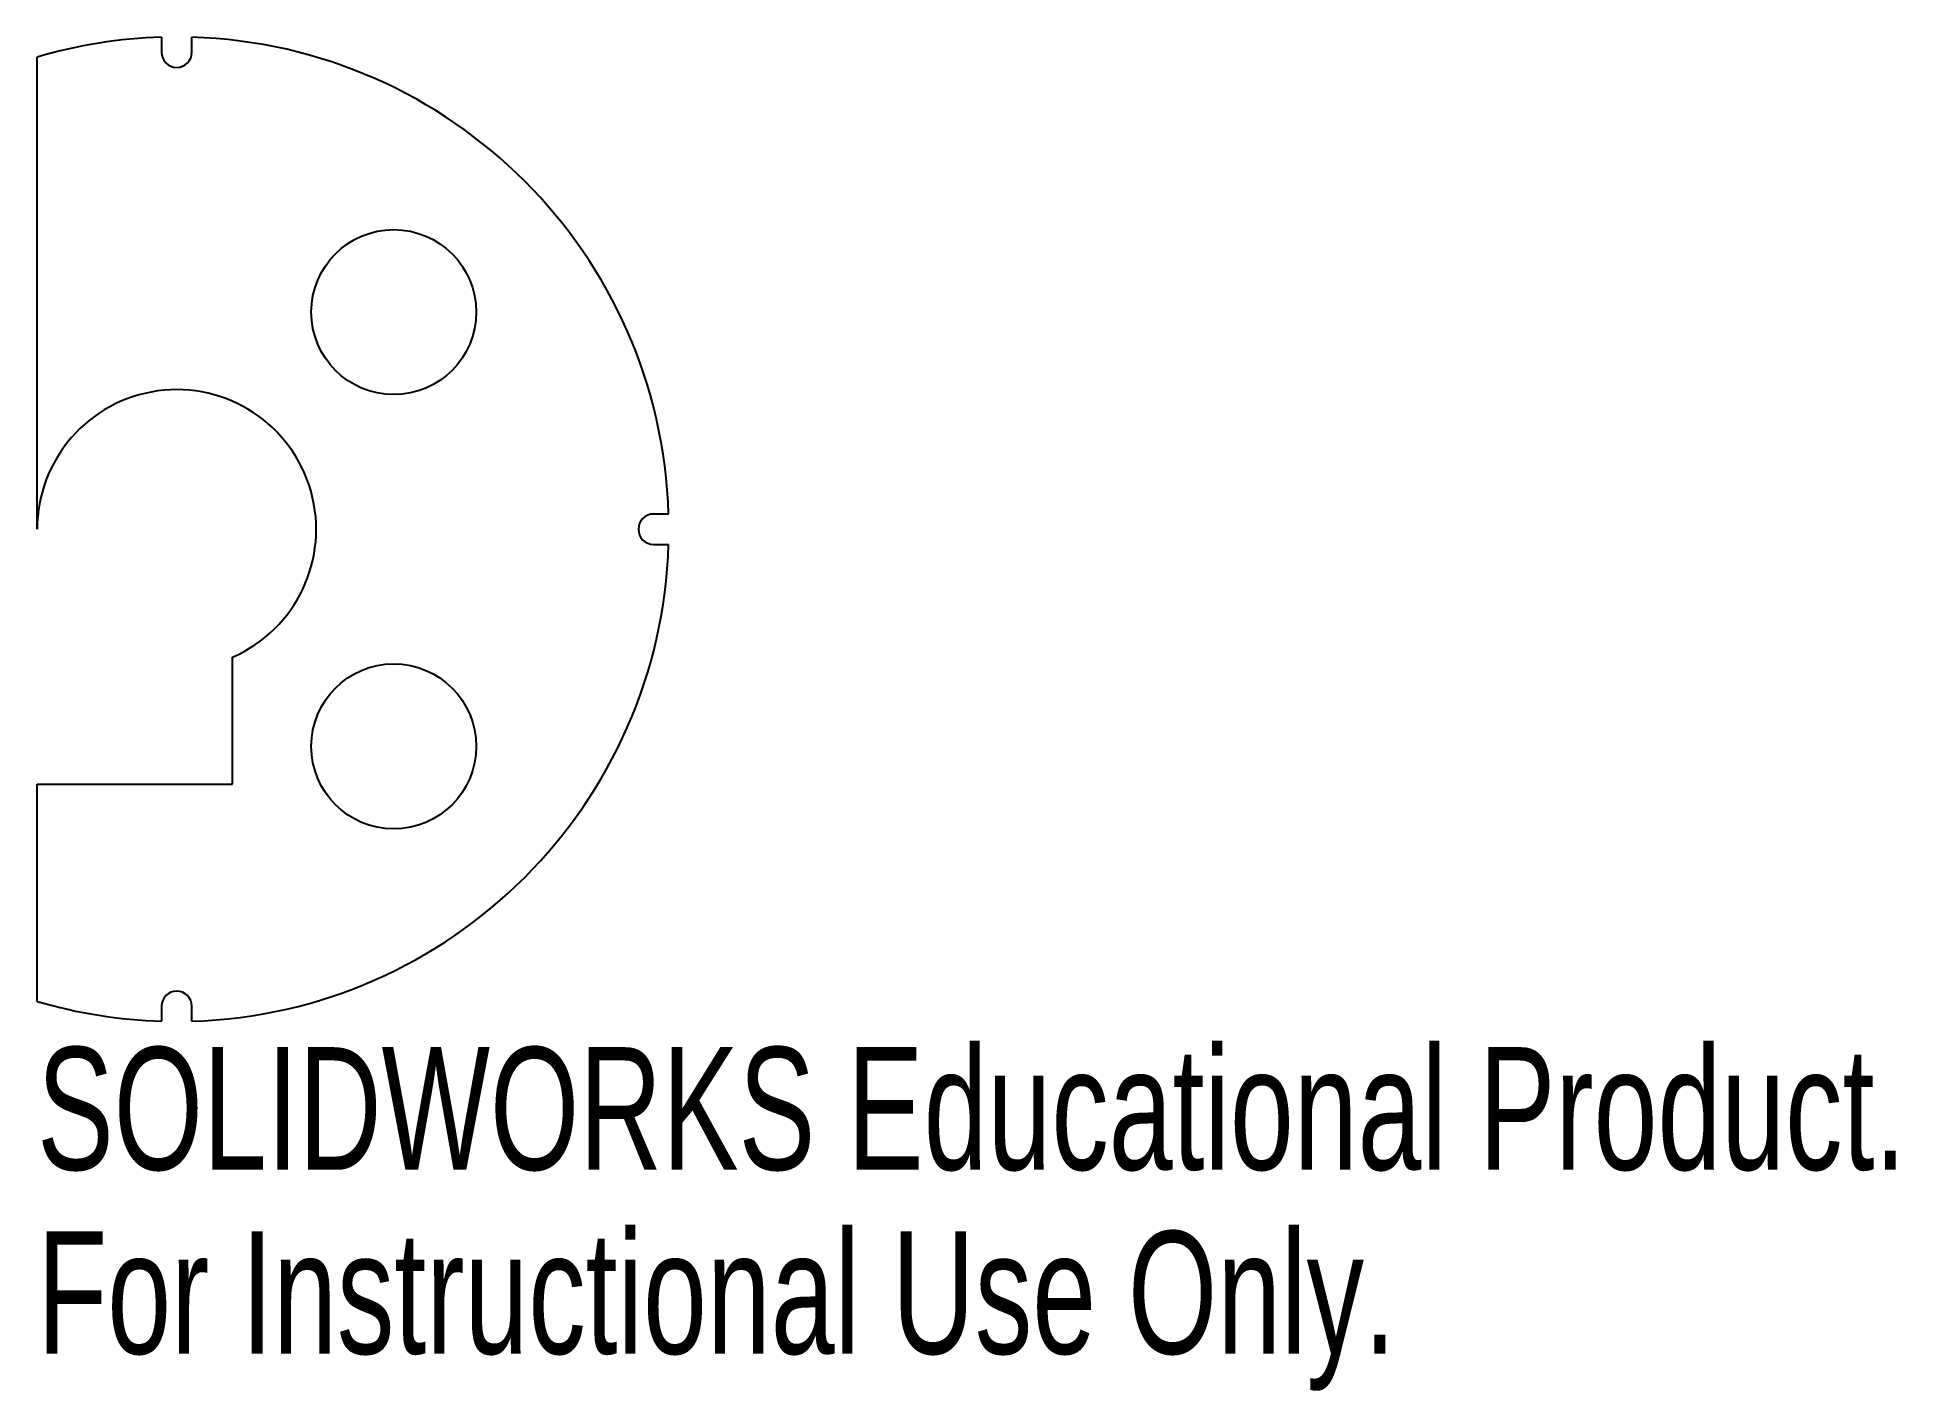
# Model space of a CAD drawing. Header units: millimetres. Extents: x -5.5 to 67.8, y -34 to 19.4.
import ezdxf

# ---------------------------------------------------------------- set-up
doc = ezdxf.new("R2010")
doc.units = ezdxf.units.MM
doc.styles.add('SLDTEXTSTYLE0', font='TXT', dxfattribs={"width": 0.7})

msp = doc.modelspace()

# ---------------------------------------------------------------- linework, layer by layer
at = {"color": 7, "linetype": 'Continuous', "lineweight": 25}
for p, q in [((-0.6, 19.391), (-0.6, 18.8)), ((0.6, 18.8), (0.6, 19.391)), ((-5.5, 0), (-5.5, 18.604)), ((19.391, 0.6), (18.8, 0.6)), ((18.8, -0.6), (19.391, -0.6)), ((2.2, -10.041), (2.2, -5.041)), ((-5.5, -18.604), (-5.5, -10.041)), ((-5.5, -10.041), (2.2, -10.041)), ((-0.6, -18.8), (-0.6, -19.391)), ((0.6, -19.391), (0.6, -18.8))]:
    msp.add_line(p, q, dxfattribs=at)
for centre in [(8.556, 8.556), (8.556, -8.556)]:
    msp.add_circle(centre, 3.25, dxfattribs=at)
for centre, radius, start, end in [((0, 0), 19.4, 91.77232, 106.46952), ((0, 0), 19.4, 1.77232, 88.22768), ((0, 18.8), 0.6, 180, 0), ((0, 0), 5.5, 293.57818, 180), ((18.8, 0), 0.6, 90, 270), ((0, 0), 19.4, 271.77232, 358.22768), ((0, -18.8), 0.6, 360, 180), ((0, 0), 19.4, 253.53048, 268.22768)]:
    msp.add_arc(centre, radius, start, end, dxfattribs=at)

# ---------------------------------------------------------------- texts
at = {"color": 7, "linetype": 'Continuous', "char_height": 4.83362, "attachment_point": 1, "style": 'SLDTEXTSTYLE0'}
for s, insert in [('SOLIDWORKS Educational Product.', (-5.5, -20.41)), ('For Instructional Use Only.', (-5.5, -27.661))]:
    msp.add_mtext(s, dxfattribs=dict(at, insert=insert))

doc.saveas('drawing.dxf')
